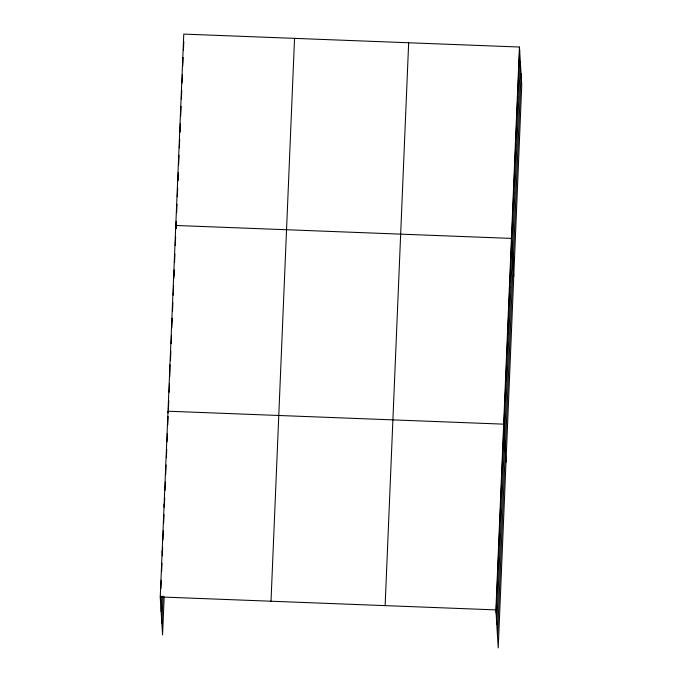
<?xml version="1.0" encoding="UTF-8"?>
<svg xmlns="http://www.w3.org/2000/svg" width="682" height="682" viewBox="0 0 682 682"><rect width="100%" height="100%" fill="white"/><g stroke="black" fill="none" stroke-linecap="round" stroke-linejoin="round"><path stroke-width="1.02" d="M164.157 596.972L162.563 634.968L160.244 596.955L183.773 34.1L519.437 47.032L521.756 85.045L498.227 647.9L495.899 609.896L519.437 47.032M160.44 600.16L160.611 595.94M160.926 588.557L161.276 580.109M161.634 571.669L161.984 563.23M162.29 555.839L162.648 547.399M162.955 540.008L163.348 530.511M163.663 523.12L164.012 514.68M164.72 497.792L164.319 507.289L164.123 504.083M165.027 490.409L165.385 481.961M165.692 474.578L166.084 465.081M166.399 457.69L166.749 449.25M167.056 441.859L167.414 433.42M167.763 424.971L168.113 416.532M168.428 409.14L168.778 400.701M169.136 392.261L169.486 383.813M169.792 376.43L169.954 364.776M170.457 360.599L170.85 351.102M171.165 343.711L171.514 335.271M171.821 327.88L172.222 318.383M172.529 310.992L172.878 302.552M173.194 295.161L173.586 285.664M173.901 278.282L174.251 269.833M174.558 262.451L174.916 254.002M175.265 245.563L175.615 237.123M176.28 221.232L175.973 228.675L175.777 225.469L511.432 238.41L513.759 276.415M176.638 212.733L176.996 204.225M177.303 196.783L177.661 188.275M177.968 180.832L178.326 172.333M178.641 164.891L179.042 155.317M179.349 147.875L179.707 139.367M180.014 131.924L180.372 123.425M180.687 115.983L181.088 106.409M181.395 98.967L181.753 90.467M182.06 83.025L182.418 74.517M182.776 66.009L183.126 57.51M183.441 50.067L183.799 41.559M161.14 611.652L161.762 596.869M161.864 623.476L163.015 596.042M271.01 601.226L294.547 38.371M385.134 605.625L408.663 42.77M496.095 613.101L519.633 50.238M496.794 624.584L520.332 61.73M497.519 636.417L521.057 73.554M160.244 596.955L495.899 609.896M517.433 94.883L517.629 98.089M515.43 142.726L515.626 145.931M513.435 190.568L513.631 193.773M509.488 284.846L509.684 288.051M507.544 331.282L507.74 334.487M505.609 377.717L505.805 380.923M505.993 462.157L503.666 424.153L168.011 411.212L168.104 412.815M501.722 470.589L501.918 473.794M499.778 517.024L499.974 520.23M497.843 563.46L498.039 566.665M179.775 129.785L179.92 132.189M177.772 177.627L177.925 180.031M173.833 271.905L174.029 275.11M171.89 318.341L172.086 321.546M162.188 550.519L162.384 553.724"/></g></svg>
